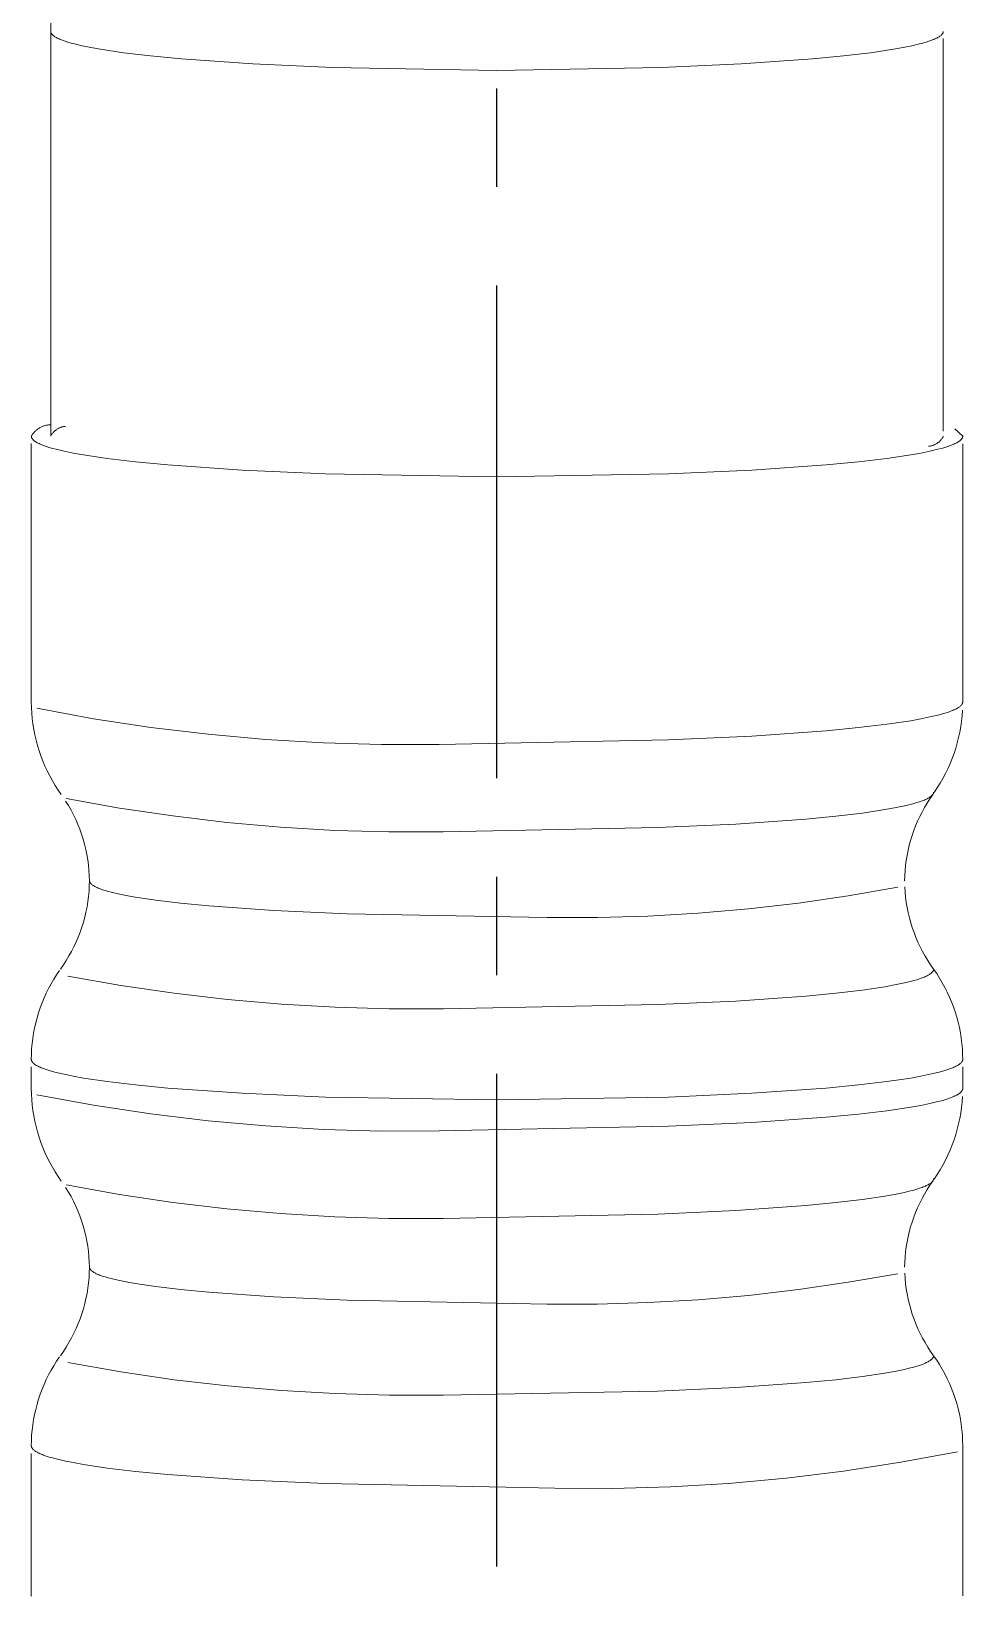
# Model space of a CAD drawing. Header units: millimetres. Extents: x 1261 to 1854, y -639 to -219.
# Drawn here: x 1632.07 to 1644.07, y -562.7 to -542.53 of the extents above; entities that cross this region are included whole.
import ezdxf

# ---------------------------------------------------------------- set-up
doc = ezdxf.new("R2010")
doc.units = ezdxf.units.MM
doc.header["$LTSCALE"] = 0.1
doc.linetypes.add('CENTERX2', pattern=[101.6, 63.5, -12.7, 12.7, -12.7])
doc.layers.get('0').update_dxf_attribs({"lineweight": 13})
doc.layers.add('CENTER', color=1, linetype='CENTERX2')

msp = doc.modelspace()

# ---------------------------------------------------------------- linework, layer by layer
for p, q in [((1632.343, -541.327), (1632.322, -542.535)), ((1632.322, -547.753), (1632.322, -542.535)), ((1632.323, -542.541), (1632.322, -542.535)), ((1632.324, -542.547), (1632.323, -542.541)), ((1632.326, -542.552), (1632.324, -542.547)), ((1632.328, -542.558), (1632.326, -542.552)), ((1632.331, -542.563), (1632.328, -542.558)), ((1632.335, -542.569), (1632.331, -542.563)), ((1632.34, -542.575), (1632.335, -542.569)), ((1643.809, -542.569), (1643.805, -542.575)), ((1643.813, -542.563), (1643.809, -542.569)), ((1643.817, -542.558), (1643.813, -542.563)), ((1643.819, -542.552), (1643.817, -542.558)), ((1643.821, -542.547), (1643.819, -542.552)), ((1643.822, -542.541), (1643.821, -542.547)), ((1643.822, -542.535), (1643.822, -542.541)), ((1632.346, -542.58), (1632.34, -542.575)), ((1632.352, -542.586), (1632.346, -542.58)), ((1632.359, -542.592), (1632.352, -542.586)), ((1632.367, -542.598), (1632.359, -542.592)), ((1632.376, -542.603), (1632.367, -542.598)), ((1632.385, -542.609), (1632.376, -542.603)), ((1632.395, -542.615), (1632.385, -542.609)), ((1632.406, -542.621), (1632.395, -542.615)), ((1632.418, -542.627), (1632.406, -542.621)), ((1632.431, -542.632), (1632.418, -542.627)), ((1632.445, -542.638), (1632.431, -542.632)), ((1632.459, -542.644), (1632.445, -542.638)), ((1632.474, -542.65), (1632.459, -542.644)), ((1632.508, -542.662), (1632.474, -542.65)), ((1632.544, -542.673), (1632.508, -542.662)), ((1632.584, -542.685), (1632.544, -542.673)), ((1632.628, -542.697), (1632.584, -542.685)), ((1632.726, -542.72), (1632.628, -542.697)), ((1632.838, -542.743), (1632.726, -542.72)), ((1632.965, -542.766), (1632.838, -542.743)), ((1633.26, -542.81), (1632.965, -542.766)), ((1643.18, -542.766), (1642.885, -542.81)), ((1643.306, -542.743), (1643.18, -542.766)), ((1643.419, -542.72), (1643.306, -542.743)), ((1643.517, -542.697), (1643.419, -542.72)), ((1643.56, -542.685), (1643.517, -542.697)), ((1643.6, -542.673), (1643.56, -542.685)), ((1643.637, -542.662), (1643.6, -542.673)), ((1643.67, -542.65), (1643.637, -542.662)), ((1643.685, -542.644), (1643.67, -542.65)), ((1643.7, -542.638), (1643.685, -542.644)), ((1643.714, -542.632), (1643.7, -542.638)), ((1643.726, -542.627), (1643.714, -542.632)), ((1643.738, -542.621), (1643.726, -542.627)), ((1643.749, -542.615), (1643.738, -542.621)), ((1643.76, -542.609), (1643.749, -542.615)), ((1643.769, -542.603), (1643.76, -542.609)), ((1643.778, -542.598), (1643.769, -542.603)), ((1643.786, -542.592), (1643.778, -542.598)), ((1643.793, -542.586), (1643.786, -542.592)), ((1643.799, -542.58), (1643.793, -542.586)), ((1643.805, -542.575), (1643.799, -542.58)), ((1643.822, -542.626), (1643.822, -547.689)), ((1633.608, -542.851), (1633.26, -542.81)), ((1634.006, -542.89), (1633.608, -542.851)), ((1634.926, -542.955), (1634.006, -542.89)), ((1635.956, -543.001), (1634.926, -542.955)), ((1641.219, -542.955), (1640.189, -543.001)), ((1642.138, -542.89), (1641.219, -542.955)), ((1642.536, -542.851), (1642.138, -542.89)), ((1642.885, -542.81), (1642.536, -542.851)), ((1638.072, -543.037), (1635.956, -543.001)), ((1640.189, -543.001), (1638.072, -543.037)), ((1632.243, -547.617), (1632.252, -547.614)), ((1632.252, -547.614), (1632.262, -547.612)), ((1632.262, -547.612), (1632.272, -547.61)), ((1632.272, -547.61), (1632.282, -547.608)), ((1632.282, -547.608), (1632.292, -547.606)), ((1632.292, -547.606), (1632.302, -547.605)), ((1632.302, -547.605), (1632.312, -547.604)), ((1632.312, -547.604), (1632.322, -547.604)), ((1632.072, -547.753), (1632.078, -547.744)), ((1632.073, -547.759), (1632.072, -547.753)), ((1632.074, -547.765), (1632.073, -547.759)), ((1632.076, -547.771), (1632.074, -547.765)), ((1632.078, -547.776), (1632.076, -547.771)), ((1632.078, -547.744), (1632.083, -547.736)), ((1632.082, -547.782), (1632.078, -547.776)), ((1632.086, -547.788), (1632.082, -547.782)), ((1632.083, -547.736), (1632.089, -547.728)), ((1632.091, -547.794), (1632.086, -547.788)), ((1632.089, -547.728), (1632.095, -547.719)), ((1632.097, -547.8), (1632.091, -547.794)), ((1632.095, -547.719), (1632.101, -547.712)), ((1632.103, -547.806), (1632.097, -547.8)), ((1632.101, -547.712), (1632.108, -547.704)), ((1632.111, -547.812), (1632.103, -547.806)), ((1632.108, -547.704), (1632.115, -547.696)), ((1632.119, -547.818), (1632.111, -547.812)), ((1632.115, -547.696), (1632.122, -547.689)), ((1632.122, -547.689), (1632.129, -547.682)), ((1632.129, -547.682), (1632.137, -547.675)), ((1632.137, -547.675), (1632.145, -547.669)), ((1632.145, -547.669), (1632.153, -547.663)), ((1632.153, -547.663), (1632.161, -547.657)), ((1632.161, -547.657), (1632.169, -547.651)), ((1632.169, -547.651), (1632.178, -547.646)), ((1632.178, -547.646), (1632.187, -547.641)), ((1632.187, -547.641), (1632.196, -547.636)), ((1632.196, -547.636), (1632.205, -547.632)), ((1632.205, -547.632), (1632.214, -547.628)), ((1632.214, -547.628), (1632.223, -547.624)), ((1632.223, -547.624), (1632.233, -547.62)), ((1632.233, -547.62), (1632.243, -547.617)), ((1632.326, -547.746), (1632.322, -547.753)), ((1632.33, -547.739), (1632.326, -547.746)), ((1632.334, -547.732), (1632.33, -547.739)), ((1632.339, -547.725), (1632.334, -547.732)), ((1632.343, -547.719), (1632.339, -547.725)), ((1632.348, -547.712), (1632.343, -547.719)), ((1632.353, -547.706), (1632.348, -547.712)), ((1632.359, -547.7), (1632.353, -547.706)), ((1632.364, -547.694), (1632.359, -547.7)), ((1632.37, -547.688), (1632.364, -547.694)), ((1632.376, -547.683), (1632.37, -547.688)), ((1632.382, -547.678), (1632.376, -547.683)), ((1632.388, -547.673), (1632.382, -547.678)), ((1632.395, -547.668), (1632.388, -547.673)), ((1632.401, -547.663), (1632.395, -547.668)), ((1632.408, -547.659), (1632.401, -547.663)), ((1632.415, -547.655), (1632.408, -547.659)), ((1632.422, -547.651), (1632.415, -547.655)), ((1632.429, -547.647), (1632.422, -547.651)), ((1632.437, -547.644), (1632.429, -547.647)), ((1632.444, -547.641), (1632.437, -547.644)), ((1632.452, -547.638), (1632.444, -547.641)), ((1632.459, -547.635), (1632.452, -547.638)), ((1632.467, -547.633), (1632.459, -547.635)), ((1632.475, -547.631), (1632.467, -547.633)), ((1632.483, -547.629), (1632.475, -547.631)), ((1632.491, -547.628), (1632.483, -547.629)), ((1632.499, -547.626), (1632.491, -547.628)), ((1632.507, -547.625), (1632.499, -547.626)), ((1632.515, -547.625), (1632.507, -547.625)), ((1643.775, -547.818), (1643.781, -547.812)), ((1643.781, -547.812), (1643.786, -547.806)), ((1643.786, -547.806), (1643.791, -547.8)), ((1643.791, -547.8), (1643.796, -547.794)), ((1643.796, -547.794), (1643.801, -547.788)), ((1643.801, -547.788), (1643.806, -547.781)), ((1643.806, -547.781), (1643.81, -547.774)), ((1643.81, -547.774), (1643.815, -547.767)), ((1643.815, -547.767), (1643.819, -547.76)), ((1643.819, -547.76), (1643.822, -547.753)), ((1643.972, -547.658), (1644.072, -547.753)), ((1644.034, -547.812), (1644.026, -547.818)), ((1644.041, -547.806), (1644.034, -547.812)), ((1644.048, -547.8), (1644.041, -547.806)), ((1644.054, -547.794), (1644.048, -547.8)), ((1644.059, -547.788), (1644.054, -547.794)), ((1644.063, -547.782), (1644.059, -547.788)), ((1644.066, -547.776), (1644.063, -547.782)), ((1644.069, -547.771), (1644.066, -547.776)), ((1644.071, -547.765), (1644.069, -547.771)), ((1644.072, -547.759), (1644.071, -547.765)), ((1644.072, -547.753), (1644.072, -547.759)), ((1632.072, -547.848), (1632.072, -551.179)), ((1632.128, -547.824), (1632.119, -547.818)), ((1632.138, -547.83), (1632.128, -547.824)), ((1632.148, -547.836), (1632.138, -547.83)), ((1632.16, -547.842), (1632.148, -547.836)), ((1632.172, -547.848), (1632.16, -547.842)), ((1632.186, -547.854), (1632.172, -547.848)), ((1632.2, -547.86), (1632.186, -547.854)), ((1632.215, -547.867), (1632.2, -547.86)), ((1632.231, -547.873), (1632.215, -547.867)), ((1632.266, -547.885), (1632.231, -547.873)), ((1632.304, -547.897), (1632.266, -547.885)), ((1632.346, -547.909), (1632.304, -547.897)), ((1632.391, -547.921), (1632.346, -547.909)), ((1632.494, -547.946), (1632.391, -547.921)), ((1632.611, -547.97), (1632.494, -547.946)), ((1632.743, -547.993), (1632.611, -547.97)), ((1633.05, -548.039), (1632.743, -547.993)), ((1643.402, -547.993), (1643.094, -548.039)), ((1643.534, -547.97), (1643.402, -547.993)), ((1643.651, -547.946), (1643.534, -547.97)), ((1643.63, -547.882), (1643.638, -547.881)), ((1643.638, -547.881), (1643.646, -547.88)), ((1643.646, -547.88), (1643.654, -547.879)), ((1643.753, -547.921), (1643.651, -547.946)), ((1643.654, -547.879), (1643.662, -547.877)), ((1643.662, -547.877), (1643.67, -547.875)), ((1643.67, -547.875), (1643.678, -547.873)), ((1643.678, -547.873), (1643.685, -547.871)), ((1643.685, -547.871), (1643.693, -547.868)), ((1643.693, -547.868), (1643.701, -547.866)), ((1643.701, -547.866), (1643.708, -547.862)), ((1643.708, -547.862), (1643.715, -547.859)), ((1643.715, -547.859), (1643.723, -547.855)), ((1643.723, -547.855), (1643.73, -547.852)), ((1643.73, -547.852), (1643.737, -547.847)), ((1643.737, -547.847), (1643.743, -547.843)), ((1643.743, -547.843), (1643.75, -547.838)), ((1643.75, -547.838), (1643.756, -547.834)), ((1643.799, -547.909), (1643.753, -547.921)), ((1643.756, -547.834), (1643.763, -547.829)), ((1643.763, -547.829), (1643.769, -547.823)), ((1643.769, -547.823), (1643.775, -547.818)), ((1643.841, -547.897), (1643.799, -547.909)), ((1643.879, -547.885), (1643.841, -547.897)), ((1643.914, -547.873), (1643.879, -547.885)), ((1643.93, -547.867), (1643.914, -547.873)), ((1643.945, -547.86), (1643.93, -547.867)), ((1643.959, -547.854), (1643.945, -547.86)), ((1643.972, -547.848), (1643.959, -547.854)), ((1643.985, -547.842), (1643.972, -547.848)), ((1643.996, -547.836), (1643.985, -547.842)), ((1644.007, -547.83), (1643.996, -547.836)), ((1644.017, -547.824), (1644.007, -547.83)), ((1644.026, -547.818), (1644.017, -547.824)), ((1644.072, -551.179), (1644.072, -547.85)), ((1633.414, -548.083), (1633.05, -548.039)), ((1633.83, -548.123), (1633.414, -548.083)), ((1634.789, -548.191), (1633.83, -548.123)), ((1635.864, -548.239), (1634.789, -548.191)), ((1641.356, -548.191), (1640.281, -548.239)), ((1642.315, -548.123), (1641.356, -548.191)), ((1642.73, -548.083), (1642.315, -548.123)), ((1643.094, -548.039), (1642.73, -548.083)), ((1638.072, -548.276), (1635.864, -548.239)), ((1640.281, -548.239), (1638.072, -548.276)), ((1632.074, -551.25), (1632.072, -551.179)), ((1644.026, -551.244), (1644.017, -551.25)), ((1644.034, -551.238), (1644.026, -551.244)), ((1644.041, -551.232), (1644.034, -551.238)), ((1644.048, -551.226), (1644.041, -551.232)), ((1644.054, -551.22), (1644.048, -551.226)), ((1644.059, -551.214), (1644.054, -551.22)), ((1644.063, -551.208), (1644.059, -551.214)), ((1644.066, -551.202), (1644.063, -551.208)), ((1644.069, -551.196), (1644.066, -551.202)), ((1644.071, -551.19), (1644.069, -551.196)), ((1644.072, -551.185), (1644.071, -551.19)), ((1644.072, -551.179), (1644.072, -551.185)), ((1632.078, -551.32), (1632.074, -551.25)), ((1632.084, -551.391), (1632.078, -551.32)), ((1632.093, -551.461), (1632.084, -551.391)), ((1632.875, -551.393), (1632.143, -551.259)), ((1633.611, -551.505), (1632.875, -551.393)), ((1643.402, -551.419), (1643.094, -551.465)), ((1643.534, -551.395), (1643.402, -551.419)), ((1643.651, -551.371), (1643.534, -551.395)), ((1643.753, -551.347), (1643.651, -551.371)), ((1643.799, -551.335), (1643.753, -551.347)), ((1643.841, -551.323), (1643.799, -551.335)), ((1643.879, -551.311), (1643.841, -551.323)), ((1643.914, -551.298), (1643.879, -551.311)), ((1643.93, -551.292), (1643.914, -551.298)), ((1643.945, -551.286), (1643.93, -551.292)), ((1643.959, -551.28), (1643.945, -551.286)), ((1643.972, -551.274), (1643.959, -551.28)), ((1643.985, -551.268), (1643.972, -551.274)), ((1643.996, -551.262), (1643.985, -551.268)), ((1644.007, -551.256), (1643.996, -551.262)), ((1644.017, -551.25), (1644.007, -551.256)), ((1644.057, -551.425), (1644.047, -551.495)), ((1644.064, -551.354), (1644.057, -551.425)), ((1644.07, -551.283), (1644.064, -551.354)), ((1632.104, -551.531), (1632.093, -551.461)), ((1632.118, -551.6), (1632.104, -551.531)), ((1632.133, -551.669), (1632.118, -551.6)), ((1634.351, -551.594), (1633.611, -551.505)), ((1635.094, -551.661), (1634.351, -551.594)), ((1641.356, -551.617), (1640.281, -551.665)), ((1642.315, -551.549), (1641.356, -551.617)), ((1642.73, -551.508), (1642.315, -551.549)), ((1643.094, -551.465), (1642.73, -551.508)), ((1644.019, -551.635), (1644.002, -551.704)), ((1644.034, -551.565), (1644.019, -551.635)), ((1644.047, -551.495), (1644.034, -551.565)), ((1632.152, -551.737), (1632.133, -551.669)), ((1632.172, -551.805), (1632.152, -551.737)), ((1632.195, -551.872), (1632.172, -551.805)), ((1635.839, -551.705), (1635.094, -551.661)), ((1636.584, -551.727), (1635.839, -551.705)), ((1637.329, -551.726), (1636.584, -551.727)), ((1640.281, -551.665), (1637.329, -551.726)), ((1643.961, -551.84), (1643.936, -551.907)), ((1643.983, -551.772), (1643.961, -551.84)), ((1644.002, -551.704), (1643.983, -551.772)), ((1632.221, -551.938), (1632.195, -551.872)), ((1632.248, -552.003), (1632.221, -551.938)), ((1632.278, -552.067), (1632.248, -552.003)), ((1643.881, -552.037), (1643.85, -552.101)), ((1643.91, -551.972), (1643.881, -552.037)), ((1643.936, -551.907), (1643.91, -551.972)), ((1632.31, -552.131), (1632.278, -552.067)), ((1632.344, -552.193), (1632.31, -552.131)), ((1632.38, -552.253), (1632.344, -552.193)), ((1643.781, -552.226), (1643.744, -552.286)), ((1643.817, -552.164), (1643.781, -552.226)), ((1643.85, -552.101), (1643.817, -552.164)), ((1632.418, -552.313), (1632.38, -552.253)), ((1632.458, -552.371), (1632.418, -552.313)), ((1632.523, -552.42), (1633.208, -552.544)), ((1643.516, -552.464), (1643.548, -552.452)), ((1643.548, -552.452), (1643.563, -552.447)), ((1643.563, -552.447), (1643.578, -552.441)), ((1643.578, -552.441), (1643.591, -552.435)), ((1643.591, -552.435), (1643.603, -552.43)), ((1643.603, -552.43), (1643.615, -552.424)), ((1643.649, -552.425), (1643.614, -552.481)), ((1643.615, -552.424), (1643.626, -552.418)), ((1643.626, -552.418), (1643.636, -552.412)), ((1643.636, -552.412), (1643.645, -552.407)), ((1643.645, -552.407), (1643.654, -552.401)), ((1643.686, -552.371), (1643.649, -552.425)), ((1643.654, -552.401), (1643.661, -552.396)), ((1643.661, -552.396), (1643.668, -552.39)), ((1643.668, -552.39), (1643.675, -552.384)), ((1643.675, -552.384), (1643.68, -552.379)), ((1643.68, -552.379), (1643.685, -552.373)), ((1643.685, -552.373), (1643.689, -552.368)), ((1643.689, -552.368), (1643.692, -552.362)), ((1643.692, -552.362), (1643.694, -552.357)), ((1643.694, -552.357), (1643.696, -552.351)), ((1643.696, -552.351), (1643.697, -552.346)), ((1643.697, -552.346), (1643.697, -552.34)), ((1643.744, -552.286), (1643.705, -552.345)), ((1632.55, -552.512), (1632.515, -552.455)), ((1632.584, -552.572), (1632.55, -552.512)), ((1632.615, -552.632), (1632.584, -552.572)), ((1632.644, -552.693), (1632.615, -552.632)), ((1633.208, -552.544), (1633.897, -552.647)), ((1633.897, -552.647), (1634.59, -552.729)), ((1642.05, -552.687), (1642.439, -552.649)), ((1642.439, -552.649), (1642.78, -552.609)), ((1642.78, -552.609), (1643.069, -552.565)), ((1643.069, -552.565), (1643.193, -552.543)), ((1643.193, -552.543), (1643.302, -552.521)), ((1643.302, -552.521), (1643.398, -552.498)), ((1643.398, -552.498), (1643.441, -552.487)), ((1643.441, -552.487), (1643.48, -552.475)), ((1643.48, -552.475), (1643.516, -552.464)), ((1643.519, -552.654), (1643.491, -552.714)), ((1643.548, -552.596), (1643.519, -552.654)), ((1643.58, -552.538), (1643.548, -552.596)), ((1643.614, -552.481), (1643.58, -552.538)), ((1632.671, -552.755), (1632.644, -552.693)), ((1632.696, -552.818), (1632.671, -552.755)), ((1632.719, -552.882), (1632.696, -552.818)), ((1634.59, -552.729), (1635.285, -552.791)), ((1635.285, -552.791), (1635.982, -552.832)), ((1635.982, -552.832), (1636.679, -552.852)), ((1636.679, -552.852), (1637.377, -552.852)), ((1637.377, -552.852), (1640.143, -552.796)), ((1640.143, -552.796), (1641.15, -552.751)), ((1641.15, -552.751), (1642.05, -552.687)), ((1643.442, -552.836), (1643.42, -552.899)), ((1643.465, -552.775), (1643.442, -552.836)), ((1643.491, -552.714), (1643.465, -552.775)), ((1632.739, -552.947), (1632.719, -552.882)), ((1632.758, -553.012), (1632.739, -552.947)), ((1632.774, -553.078), (1632.758, -553.012)), ((1643.383, -553.025), (1643.368, -553.089)), ((1643.401, -552.962), (1643.383, -553.025)), ((1643.42, -552.899), (1643.401, -552.962)), ((1632.788, -553.144), (1632.774, -553.078)), ((1632.799, -553.211), (1632.788, -553.144)), ((1632.808, -553.278), (1632.799, -553.211)), ((1643.344, -553.219), (1643.335, -553.284)), ((1643.355, -553.154), (1643.344, -553.219)), ((1643.368, -553.089), (1643.355, -553.154)), ((1632.815, -553.346), (1632.808, -553.278)), ((1632.82, -553.413), (1632.815, -553.346)), ((1632.822, -553.481), (1632.82, -553.413)), ((1643.325, -553.416), (1643.322, -553.482)), ((1643.329, -553.35), (1643.325, -553.416)), ((1643.335, -553.284), (1643.329, -553.35)), ((1632.81, -553.684), (1632.816, -553.617)), ((1632.816, -553.617), (1632.82, -553.549)), ((1632.82, -553.549), (1632.822, -553.481)), ((1632.822, -553.481), (1632.823, -553.486)), ((1632.823, -553.486), (1632.824, -553.491)), ((1632.824, -553.491), (1632.825, -553.497)), ((1632.825, -553.497), (1632.827, -553.502)), ((1632.827, -553.502), (1632.83, -553.507)), ((1632.83, -553.507), (1632.834, -553.512)), ((1632.834, -553.512), (1632.838, -553.517)), ((1632.838, -553.517), (1632.843, -553.522)), ((1632.843, -553.522), (1632.849, -553.528)), ((1632.849, -553.528), (1632.856, -553.533)), ((1632.856, -553.533), (1632.863, -553.538)), ((1632.863, -553.538), (1632.871, -553.543)), ((1632.871, -553.543), (1632.879, -553.549)), ((1632.879, -553.549), (1632.889, -553.554)), ((1632.889, -553.554), (1632.899, -553.559)), ((1632.899, -553.559), (1632.91, -553.565)), ((1632.91, -553.565), (1632.922, -553.57)), ((1632.922, -553.57), (1632.934, -553.575)), ((1632.934, -553.575), (1632.947, -553.581)), ((1632.947, -553.581), (1632.961, -553.586)), ((1632.961, -553.586), (1632.991, -553.597)), ((1632.991, -553.597), (1633.025, -553.607)), ((1633.025, -553.607), (1633.062, -553.618)), ((1633.062, -553.618), (1633.101, -553.628)), ((1633.101, -553.628), (1633.191, -553.65)), ((1633.191, -553.65), (1633.293, -553.671)), ((1642.597, -553.676), (1643.235, -553.565)), ((1643.325, -553.56), (1643.329, -553.627)), ((1643.329, -553.627), (1643.336, -553.694)), ((1632.777, -553.885), (1632.79, -553.818)), ((1632.79, -553.818), (1632.801, -553.751)), ((1632.801, -553.751), (1632.81, -553.684)), ((1633.293, -553.671), (1633.409, -553.691)), ((1633.409, -553.691), (1633.678, -553.732)), ((1633.678, -553.732), (1633.996, -553.77)), ((1633.996, -553.77), (1634.36, -553.805)), ((1634.36, -553.805), (1635.199, -553.864)), ((1635.199, -553.864), (1636.14, -553.907)), ((1640.664, -553.9), (1641.311, -553.844)), ((1641.311, -553.844), (1641.955, -553.769)), ((1641.955, -553.769), (1642.597, -553.676)), ((1643.336, -553.694), (1643.345, -553.76)), ((1643.345, -553.76), (1643.356, -553.826)), ((1643.356, -553.826), (1643.37, -553.892)), ((1632.723, -554.081), (1632.743, -554.016)), ((1632.743, -554.016), (1632.761, -553.951)), ((1632.761, -553.951), (1632.777, -553.885)), ((1636.14, -553.907), (1638.72, -553.957)), ((1638.72, -553.957), (1639.368, -553.957)), ((1639.368, -553.957), (1640.016, -553.938)), ((1640.016, -553.938), (1640.664, -553.9)), ((1643.37, -553.892), (1643.385, -553.958)), ((1643.385, -553.958), (1643.403, -554.022)), ((1643.403, -554.022), (1643.423, -554.086)), ((1632.65, -554.27), (1632.676, -554.208)), ((1632.676, -554.208), (1632.701, -554.145)), ((1632.701, -554.145), (1632.723, -554.081)), ((1643.423, -554.086), (1643.446, -554.15)), ((1643.446, -554.15), (1643.47, -554.212)), ((1643.47, -554.212), (1643.496, -554.274)), ((1632.523, -554.51), (1632.558, -554.451)), ((1632.558, -554.451), (1632.59, -554.392)), ((1632.59, -554.392), (1632.621, -554.332)), ((1632.621, -554.332), (1632.65, -554.27)), ((1643.496, -554.274), (1643.525, -554.335)), ((1643.525, -554.335), (1643.556, -554.394)), ((1643.556, -554.394), (1643.588, -554.453)), ((1643.588, -554.453), (1643.623, -554.511)), ((1632.436, -554.637), (1632.398, -554.694)), ((1632.447, -554.622), (1632.486, -554.567)), ((1632.486, -554.567), (1632.523, -554.51)), ((1643.623, -554.511), (1643.659, -554.567)), ((1643.659, -554.567), (1643.697, -554.622)), ((1643.675, -554.666), (1643.668, -554.672)), ((1643.68, -554.661), (1643.675, -554.666)), ((1643.685, -554.655), (1643.68, -554.661)), ((1643.689, -554.65), (1643.685, -554.655)), ((1643.692, -554.644), (1643.689, -554.65)), ((1643.694, -554.639), (1643.692, -554.644)), ((1643.696, -554.633), (1643.694, -554.639)), ((1643.697, -554.628), (1643.696, -554.633)), ((1643.697, -554.622), (1643.697, -554.628)), ((1643.737, -554.679), (1643.697, -554.622)), ((1632.295, -554.869), (1632.265, -554.93)), ((1632.328, -554.81), (1632.295, -554.869)), ((1632.362, -554.751), (1632.328, -554.81)), ((1632.398, -554.694), (1632.362, -554.751)), ((1633.225, -554.831), (1632.541, -554.711)), ((1633.912, -554.931), (1633.225, -554.831)), ((1643.069, -554.847), (1642.78, -554.891)), ((1643.193, -554.825), (1643.069, -554.847)), ((1643.302, -554.803), (1643.193, -554.825)), ((1643.398, -554.78), (1643.302, -554.803)), ((1643.441, -554.769), (1643.398, -554.78)), ((1643.48, -554.757), (1643.441, -554.769)), ((1643.516, -554.746), (1643.48, -554.757)), ((1643.548, -554.734), (1643.516, -554.746)), ((1643.563, -554.729), (1643.548, -554.734)), ((1643.578, -554.723), (1643.563, -554.729)), ((1643.591, -554.717), (1643.578, -554.723)), ((1643.603, -554.711), (1643.591, -554.717)), ((1643.615, -554.706), (1643.603, -554.711)), ((1643.626, -554.7), (1643.615, -554.706)), ((1643.636, -554.694), (1643.626, -554.7)), ((1643.645, -554.689), (1643.636, -554.694)), ((1643.654, -554.683), (1643.645, -554.689)), ((1643.661, -554.677), (1643.654, -554.683)), ((1643.668, -554.672), (1643.661, -554.677)), ((1643.774, -554.737), (1643.737, -554.679)), ((1643.809, -554.796), (1643.774, -554.737)), ((1643.842, -554.856), (1643.809, -554.796)), ((1643.874, -554.918), (1643.842, -554.856)), ((1632.211, -555.055), (1632.187, -555.118)), ((1632.237, -554.992), (1632.211, -555.055)), ((1632.265, -554.93), (1632.237, -554.992)), ((1634.602, -555.011), (1633.912, -554.931)), ((1635.295, -555.071), (1634.602, -555.011)), ((1635.989, -555.111), (1635.295, -555.071)), ((1641.15, -555.033), (1640.143, -555.078)), ((1642.05, -554.969), (1641.15, -555.033)), ((1642.439, -554.931), (1642.05, -554.969)), ((1642.78, -554.891), (1642.439, -554.931)), ((1643.903, -554.98), (1643.874, -554.918)), ((1643.929, -555.044), (1643.903, -554.98)), ((1643.954, -555.108), (1643.929, -555.044)), ((1632.146, -555.247), (1632.129, -555.313)), ((1632.166, -555.182), (1632.146, -555.247)), ((1632.187, -555.118), (1632.166, -555.182)), ((1636.684, -555.132), (1635.989, -555.111)), ((1637.379, -555.132), (1636.684, -555.132)), ((1640.143, -555.078), (1637.379, -555.132)), ((1643.976, -555.173), (1643.954, -555.108)), ((1643.996, -555.239), (1643.976, -555.173)), ((1644.014, -555.306), (1643.996, -555.239)), ((1632.101, -555.446), (1632.091, -555.513)), ((1632.114, -555.379), (1632.101, -555.446)), ((1632.129, -555.313), (1632.114, -555.379)), ((1644.029, -555.373), (1644.014, -555.306)), ((1644.042, -555.441), (1644.029, -555.373)), ((1644.053, -555.509), (1644.042, -555.441)), ((1632.077, -555.648), (1632.073, -555.716)), ((1632.083, -555.58), (1632.077, -555.648)), ((1632.091, -555.513), (1632.083, -555.58)), ((1644.062, -555.577), (1644.053, -555.509)), ((1644.068, -555.646), (1644.062, -555.577)), ((1644.071, -555.715), (1644.068, -555.646)), ((1632.073, -555.716), (1632.072, -555.784)), ((1632.073, -555.79), (1632.072, -555.784)), ((1632.072, -555.879), (1632.072, -556.16)), ((1632.074, -555.795), (1632.073, -555.79)), ((1632.076, -555.801), (1632.074, -555.795)), ((1632.078, -555.807), (1632.076, -555.801)), ((1632.082, -555.813), (1632.078, -555.807)), ((1632.086, -555.819), (1632.082, -555.813)), ((1632.091, -555.825), (1632.086, -555.819)), ((1632.097, -555.831), (1632.091, -555.825)), ((1632.103, -555.837), (1632.097, -555.831)), ((1632.111, -555.843), (1632.103, -555.837)), ((1632.119, -555.849), (1632.111, -555.843)), ((1632.128, -555.855), (1632.119, -555.849)), ((1632.138, -555.861), (1632.128, -555.855)), ((1632.148, -555.867), (1632.138, -555.861)), ((1632.16, -555.873), (1632.148, -555.867)), ((1632.172, -555.879), (1632.16, -555.873)), ((1632.186, -555.885), (1632.172, -555.879)), ((1643.972, -555.879), (1643.959, -555.885)), ((1643.985, -555.873), (1643.972, -555.879)), ((1643.996, -555.867), (1643.985, -555.873)), ((1644.007, -555.861), (1643.996, -555.867)), ((1644.017, -555.855), (1644.007, -555.861)), ((1644.026, -555.849), (1644.017, -555.855)), ((1644.034, -555.843), (1644.026, -555.849)), ((1644.041, -555.837), (1644.034, -555.843)), ((1644.048, -555.831), (1644.041, -555.837)), ((1644.054, -555.825), (1644.048, -555.831)), ((1644.059, -555.819), (1644.054, -555.825)), ((1644.063, -555.813), (1644.059, -555.819)), ((1644.066, -555.807), (1644.063, -555.813)), ((1644.069, -555.801), (1644.066, -555.807)), ((1644.071, -555.795), (1644.069, -555.801)), ((1644.072, -555.784), (1644.071, -555.715)), ((1644.072, -555.79), (1644.071, -555.795)), ((1644.072, -555.784), (1644.072, -555.79)), ((1644.072, -556.16), (1644.072, -555.879)), ((1632.2, -555.891), (1632.186, -555.885)), ((1632.215, -555.897), (1632.2, -555.891)), ((1632.231, -555.903), (1632.215, -555.897)), ((1632.266, -555.915), (1632.231, -555.903)), ((1632.304, -555.928), (1632.266, -555.915)), ((1632.346, -555.94), (1632.304, -555.928)), ((1632.391, -555.952), (1632.346, -555.94)), ((1632.494, -555.976), (1632.391, -555.952)), ((1632.611, -556), (1632.494, -555.976)), ((1632.743, -556.024), (1632.611, -556)), ((1633.05, -556.07), (1632.743, -556.024)), ((1633.414, -556.113), (1633.05, -556.07)), ((1643.094, -556.07), (1642.73, -556.113)), ((1643.402, -556.024), (1643.094, -556.07)), ((1643.534, -556), (1643.402, -556.024)), ((1643.651, -555.976), (1643.534, -556)), ((1643.753, -555.952), (1643.651, -555.976)), ((1643.799, -555.94), (1643.753, -555.952)), ((1643.841, -555.928), (1643.799, -555.94)), ((1643.879, -555.915), (1643.841, -555.928)), ((1643.914, -555.903), (1643.879, -555.915)), ((1643.93, -555.897), (1643.914, -555.903)), ((1643.945, -555.891), (1643.93, -555.897)), ((1643.959, -555.885), (1643.945, -555.891)), ((1632.074, -556.231), (1632.072, -556.16)), ((1632.078, -556.301), (1632.074, -556.231)), ((1632.875, -556.374), (1632.143, -556.24)), ((1633.83, -556.153), (1633.414, -556.113)), ((1634.789, -556.221), (1633.83, -556.153)), ((1635.864, -556.27), (1634.789, -556.221)), ((1638.072, -556.307), (1635.864, -556.27)), ((1640.281, -556.27), (1638.072, -556.307)), ((1641.356, -556.221), (1640.281, -556.27)), ((1642.315, -556.153), (1641.356, -556.221)), ((1642.73, -556.113), (1642.315, -556.153)), ((1643.914, -556.279), (1643.879, -556.291)), ((1643.93, -556.273), (1643.914, -556.279)), ((1643.945, -556.267), (1643.93, -556.273)), ((1643.959, -556.261), (1643.945, -556.267)), ((1643.972, -556.255), (1643.959, -556.261)), ((1643.985, -556.249), (1643.972, -556.255)), ((1643.996, -556.243), (1643.985, -556.249)), ((1644.007, -556.237), (1643.996, -556.243)), ((1644.017, -556.231), (1644.007, -556.237)), ((1644.026, -556.225), (1644.017, -556.231)), ((1644.034, -556.219), (1644.026, -556.225)), ((1644.041, -556.213), (1644.034, -556.219)), ((1644.048, -556.207), (1644.041, -556.213)), ((1644.054, -556.201), (1644.048, -556.207)), ((1644.059, -556.195), (1644.054, -556.201)), ((1644.063, -556.189), (1644.059, -556.195)), ((1644.066, -556.183), (1644.063, -556.189)), ((1644.07, -556.264), (1644.064, -556.335)), ((1644.069, -556.177), (1644.066, -556.183)), ((1644.071, -556.171), (1644.069, -556.177)), ((1644.072, -556.166), (1644.071, -556.171)), ((1644.072, -556.16), (1644.072, -556.166)), ((1632.084, -556.372), (1632.078, -556.301)), ((1632.093, -556.442), (1632.084, -556.372)), ((1632.104, -556.512), (1632.093, -556.442)), ((1633.611, -556.486), (1632.875, -556.374)), ((1634.351, -556.575), (1633.611, -556.486)), ((1643.094, -556.446), (1642.73, -556.489)), ((1643.402, -556.4), (1643.094, -556.446)), ((1643.534, -556.376), (1643.402, -556.4)), ((1643.651, -556.352), (1643.534, -556.376)), ((1643.753, -556.328), (1643.651, -556.352)), ((1643.799, -556.316), (1643.753, -556.328)), ((1643.841, -556.304), (1643.799, -556.316)), ((1643.879, -556.291), (1643.841, -556.304)), ((1644.047, -556.476), (1644.034, -556.546)), ((1644.057, -556.406), (1644.047, -556.476)), ((1644.064, -556.335), (1644.057, -556.406)), ((1632.118, -556.581), (1632.104, -556.512)), ((1632.133, -556.65), (1632.118, -556.581)), ((1632.152, -556.718), (1632.133, -556.65)), ((1635.094, -556.642), (1634.351, -556.575)), ((1635.839, -556.686), (1635.094, -556.642)), ((1636.584, -556.708), (1635.839, -556.686)), ((1640.281, -556.646), (1637.329, -556.706)), ((1641.356, -556.597), (1640.281, -556.646)), ((1642.315, -556.53), (1641.356, -556.597)), ((1642.73, -556.489), (1642.315, -556.53)), ((1644.002, -556.685), (1643.983, -556.753)), ((1644.019, -556.616), (1644.002, -556.685)), ((1644.034, -556.546), (1644.019, -556.616)), ((1632.172, -556.786), (1632.152, -556.718)), ((1632.195, -556.853), (1632.172, -556.786)), ((1632.221, -556.919), (1632.195, -556.853)), ((1637.329, -556.706), (1636.584, -556.708)), ((1643.936, -556.887), (1643.91, -556.953)), ((1643.961, -556.821), (1643.936, -556.887)), ((1643.983, -556.753), (1643.961, -556.821)), ((1632.248, -556.984), (1632.221, -556.919)), ((1632.278, -557.048), (1632.248, -556.984)), ((1632.31, -557.112), (1632.278, -557.048)), ((1643.85, -557.082), (1643.817, -557.145)), ((1643.881, -557.018), (1643.85, -557.082)), ((1643.91, -556.953), (1643.881, -557.018)), ((1632.344, -557.174), (1632.31, -557.112)), ((1632.38, -557.234), (1632.344, -557.174)), ((1632.418, -557.294), (1632.38, -557.234)), ((1643.744, -557.267), (1643.705, -557.326)), ((1643.781, -557.207), (1643.744, -557.267)), ((1643.817, -557.145), (1643.781, -557.207)), ((1632.458, -557.352), (1632.418, -557.294)), ((1632.55, -557.493), (1632.515, -557.436)), ((1632.523, -557.401), (1633.208, -557.525)), ((1632.584, -557.552), (1632.55, -557.493)), ((1643.302, -557.502), (1643.398, -557.479)), ((1643.398, -557.479), (1643.441, -557.468)), ((1643.441, -557.468), (1643.48, -557.456)), ((1643.48, -557.456), (1643.516, -557.445)), ((1643.516, -557.445), (1643.548, -557.433)), ((1643.548, -557.433), (1643.563, -557.428)), ((1643.563, -557.428), (1643.578, -557.422)), ((1643.578, -557.422), (1643.591, -557.416)), ((1643.614, -557.462), (1643.58, -557.519)), ((1643.591, -557.416), (1643.603, -557.41)), ((1643.603, -557.41), (1643.615, -557.405)), ((1643.649, -557.406), (1643.614, -557.462)), ((1643.615, -557.405), (1643.626, -557.399)), ((1643.626, -557.399), (1643.636, -557.393)), ((1643.636, -557.393), (1643.645, -557.388)), ((1643.645, -557.388), (1643.654, -557.382)), ((1643.686, -557.352), (1643.649, -557.406)), ((1643.654, -557.382), (1643.661, -557.377)), ((1643.661, -557.377), (1643.668, -557.371)), ((1643.668, -557.371), (1643.675, -557.365)), ((1643.675, -557.365), (1643.68, -557.36)), ((1643.68, -557.36), (1643.685, -557.354)), ((1643.685, -557.354), (1643.689, -557.349)), ((1643.689, -557.349), (1643.692, -557.343)), ((1643.692, -557.343), (1643.694, -557.338)), ((1643.694, -557.338), (1643.696, -557.332)), ((1643.696, -557.332), (1643.697, -557.327)), ((1643.697, -557.327), (1643.697, -557.321)), ((1632.615, -557.613), (1632.584, -557.552)), ((1632.644, -557.674), (1632.615, -557.613)), ((1632.671, -557.736), (1632.644, -557.674)), ((1633.208, -557.525), (1633.897, -557.628)), ((1633.897, -557.628), (1634.59, -557.71)), ((1641.15, -557.732), (1642.05, -557.668)), ((1642.05, -557.668), (1642.439, -557.63)), ((1642.439, -557.63), (1642.78, -557.59)), ((1642.78, -557.59), (1643.069, -557.546)), ((1643.069, -557.546), (1643.193, -557.524)), ((1643.193, -557.524), (1643.302, -557.502)), ((1643.491, -557.695), (1643.465, -557.756)), ((1643.519, -557.635), (1643.491, -557.695)), ((1643.548, -557.577), (1643.519, -557.635)), ((1643.58, -557.519), (1643.548, -557.577)), ((1632.696, -557.799), (1632.671, -557.736)), ((1632.719, -557.863), (1632.696, -557.799)), ((1632.739, -557.928), (1632.719, -557.863)), ((1634.59, -557.71), (1635.285, -557.772)), ((1635.285, -557.772), (1635.982, -557.813)), ((1635.982, -557.813), (1636.679, -557.833)), ((1636.679, -557.833), (1637.377, -557.833)), ((1637.377, -557.833), (1640.143, -557.777)), ((1640.143, -557.777), (1641.15, -557.732)), ((1643.42, -557.88), (1643.401, -557.943)), ((1643.442, -557.817), (1643.42, -557.88)), ((1643.465, -557.756), (1643.442, -557.817)), ((1632.758, -557.993), (1632.739, -557.928)), ((1632.774, -558.059), (1632.758, -557.993)), ((1632.788, -558.125), (1632.774, -558.059)), ((1643.368, -558.07), (1643.355, -558.135)), ((1643.383, -558.006), (1643.368, -558.07)), ((1643.401, -557.943), (1643.383, -558.006)), ((1632.799, -558.192), (1632.788, -558.125)), ((1632.808, -558.259), (1632.799, -558.192)), ((1632.815, -558.327), (1632.808, -558.259)), ((1643.335, -558.265), (1643.329, -558.331)), ((1643.344, -558.2), (1643.335, -558.265)), ((1643.355, -558.135), (1643.344, -558.2)), ((1632.82, -558.394), (1632.815, -558.327)), ((1632.822, -558.462), (1632.82, -558.394)), ((1632.82, -558.53), (1632.822, -558.462)), ((1632.822, -558.462), (1632.823, -558.467)), ((1632.823, -558.467), (1632.824, -558.472)), ((1632.824, -558.472), (1632.825, -558.478)), ((1632.825, -558.478), (1632.827, -558.483)), ((1632.827, -558.483), (1632.83, -558.488)), ((1632.83, -558.488), (1632.834, -558.493)), ((1632.834, -558.493), (1632.838, -558.498)), ((1632.838, -558.498), (1632.843, -558.503)), ((1643.325, -558.397), (1643.322, -558.463)), ((1643.329, -558.331), (1643.325, -558.397)), ((1632.801, -558.732), (1632.81, -558.665)), ((1632.81, -558.665), (1632.816, -558.598)), ((1632.816, -558.598), (1632.82, -558.53)), ((1632.843, -558.503), (1632.849, -558.509)), ((1632.849, -558.509), (1632.856, -558.514)), ((1632.856, -558.514), (1632.863, -558.519)), ((1632.863, -558.519), (1632.871, -558.524)), ((1632.871, -558.524), (1632.879, -558.53)), ((1632.879, -558.53), (1632.889, -558.535)), ((1632.889, -558.535), (1632.899, -558.54)), ((1632.899, -558.54), (1632.91, -558.546)), ((1632.91, -558.546), (1632.922, -558.551)), ((1632.922, -558.551), (1632.934, -558.556)), ((1632.934, -558.556), (1632.947, -558.561)), ((1632.947, -558.561), (1632.961, -558.567)), ((1632.961, -558.567), (1632.991, -558.577)), ((1632.991, -558.577), (1633.025, -558.588)), ((1633.025, -558.588), (1633.062, -558.599)), ((1633.062, -558.599), (1633.101, -558.609)), ((1633.101, -558.609), (1633.191, -558.631)), ((1633.191, -558.631), (1633.293, -558.652)), ((1633.293, -558.652), (1633.409, -558.672)), ((1633.409, -558.672), (1633.678, -558.713)), ((1641.955, -558.75), (1642.597, -558.657)), ((1642.597, -558.657), (1643.235, -558.546)), ((1643.325, -558.541), (1643.329, -558.608)), ((1643.329, -558.608), (1643.336, -558.675)), ((1643.336, -558.675), (1643.345, -558.741)), ((1632.761, -558.932), (1632.777, -558.866)), ((1632.777, -558.866), (1632.79, -558.799)), ((1632.79, -558.799), (1632.801, -558.732)), ((1633.678, -558.713), (1633.996, -558.751)), ((1633.996, -558.751), (1634.36, -558.786)), ((1634.36, -558.786), (1635.199, -558.845)), ((1635.199, -558.845), (1636.14, -558.888)), ((1636.14, -558.888), (1638.72, -558.938)), ((1640.016, -558.919), (1640.664, -558.881)), ((1640.664, -558.881), (1641.311, -558.825)), ((1641.311, -558.825), (1641.955, -558.75)), ((1643.345, -558.741), (1643.356, -558.807)), ((1643.356, -558.807), (1643.37, -558.873)), ((1643.37, -558.873), (1643.385, -558.939)), ((1632.701, -559.126), (1632.723, -559.062)), ((1632.723, -559.062), (1632.743, -558.997)), ((1632.743, -558.997), (1632.761, -558.932)), ((1638.72, -558.938), (1639.368, -558.938)), ((1639.368, -558.938), (1640.016, -558.919)), ((1643.385, -558.939), (1643.403, -559.003)), ((1643.403, -559.003), (1643.423, -559.067)), ((1643.423, -559.067), (1643.446, -559.131)), ((1632.621, -559.313), (1632.65, -559.251)), ((1632.65, -559.251), (1632.676, -559.189)), ((1632.676, -559.189), (1632.701, -559.126)), ((1643.446, -559.131), (1643.47, -559.193)), ((1643.47, -559.193), (1643.496, -559.255)), ((1643.496, -559.255), (1643.525, -559.316)), ((1632.486, -559.548), (1632.523, -559.491)), ((1632.523, -559.491), (1632.558, -559.432)), ((1632.558, -559.432), (1632.59, -559.373)), ((1632.59, -559.373), (1632.621, -559.313)), ((1643.525, -559.316), (1643.556, -559.375)), ((1643.556, -559.375), (1643.588, -559.434)), ((1643.588, -559.434), (1643.623, -559.492)), ((1643.623, -559.492), (1643.659, -559.548)), ((1632.398, -559.675), (1632.362, -559.732)), ((1632.436, -559.618), (1632.398, -559.675)), ((1632.447, -559.603), (1632.486, -559.548)), ((1633.225, -559.812), (1632.541, -559.692)), ((1643.563, -559.71), (1643.548, -559.715)), ((1643.578, -559.704), (1643.563, -559.71)), ((1643.591, -559.698), (1643.578, -559.704)), ((1643.603, -559.692), (1643.591, -559.698)), ((1643.615, -559.687), (1643.603, -559.692)), ((1643.626, -559.681), (1643.615, -559.687)), ((1643.636, -559.675), (1643.626, -559.681)), ((1643.645, -559.67), (1643.636, -559.675)), ((1643.654, -559.664), (1643.645, -559.67)), ((1643.661, -559.658), (1643.654, -559.664)), ((1643.659, -559.548), (1643.697, -559.603)), ((1643.668, -559.653), (1643.661, -559.658)), ((1643.675, -559.647), (1643.668, -559.653)), ((1643.68, -559.642), (1643.675, -559.647)), ((1643.685, -559.636), (1643.68, -559.642)), ((1643.689, -559.631), (1643.685, -559.636)), ((1643.692, -559.625), (1643.689, -559.631)), ((1643.694, -559.62), (1643.692, -559.625)), ((1643.696, -559.614), (1643.694, -559.62)), ((1643.697, -559.609), (1643.696, -559.614)), ((1643.697, -559.603), (1643.697, -559.609)), ((1643.737, -559.66), (1643.697, -559.603)), ((1643.774, -559.718), (1643.737, -559.66)), ((1632.265, -559.911), (1632.237, -559.973)), ((1632.295, -559.85), (1632.265, -559.911)), ((1632.328, -559.79), (1632.295, -559.85)), ((1632.362, -559.732), (1632.328, -559.79)), ((1633.912, -559.912), (1633.225, -559.812)), ((1634.602, -559.992), (1633.912, -559.912)), ((1642.439, -559.912), (1642.05, -559.95)), ((1642.78, -559.871), (1642.439, -559.912)), ((1643.069, -559.828), (1642.78, -559.871)), ((1643.193, -559.806), (1643.069, -559.828)), ((1643.302, -559.784), (1643.193, -559.806)), ((1643.398, -559.761), (1643.302, -559.784)), ((1643.441, -559.75), (1643.398, -559.761)), ((1643.48, -559.738), (1643.441, -559.75)), ((1643.516, -559.727), (1643.48, -559.738)), ((1643.548, -559.715), (1643.516, -559.727)), ((1643.809, -559.777), (1643.774, -559.718)), ((1643.842, -559.837), (1643.809, -559.777)), ((1643.874, -559.899), (1643.842, -559.837)), ((1643.903, -559.961), (1643.874, -559.899)), ((1632.187, -560.099), (1632.166, -560.163)), ((1632.211, -560.035), (1632.187, -560.099)), ((1632.237, -559.973), (1632.211, -560.035)), ((1635.295, -560.052), (1634.602, -559.992)), ((1635.989, -560.092), (1635.295, -560.052)), ((1636.684, -560.113), (1635.989, -560.092)), ((1637.379, -560.113), (1636.684, -560.113)), ((1640.143, -560.059), (1637.379, -560.113)), ((1641.15, -560.014), (1640.143, -560.059)), ((1642.05, -559.95), (1641.15, -560.014)), ((1643.929, -560.025), (1643.903, -559.961)), ((1643.954, -560.089), (1643.929, -560.025)), ((1643.976, -560.154), (1643.954, -560.089)), ((1632.129, -560.294), (1632.114, -560.36)), ((1632.146, -560.228), (1632.129, -560.294)), ((1632.166, -560.163), (1632.146, -560.228)), ((1643.996, -560.22), (1643.976, -560.154)), ((1644.014, -560.287), (1643.996, -560.22)), ((1644.029, -560.354), (1644.014, -560.287)), ((1632.091, -560.494), (1632.083, -560.561)), ((1632.101, -560.427), (1632.091, -560.494)), ((1632.114, -560.36), (1632.101, -560.427)), ((1644.042, -560.422), (1644.029, -560.354)), ((1644.053, -560.49), (1644.042, -560.422)), ((1644.062, -560.558), (1644.053, -560.49)), ((1632.073, -560.697), (1632.072, -560.765)), ((1632.077, -560.629), (1632.073, -560.697)), ((1632.083, -560.561), (1632.077, -560.629)), ((1644.068, -560.627), (1644.062, -560.558)), ((1644.071, -560.696), (1644.068, -560.627)), ((1644.072, -560.765), (1644.071, -560.696)), ((1632.072, -560.765), (1632.073, -560.77)), ((1632.072, -562.696), (1632.072, -560.862)), ((1632.073, -560.77), (1632.074, -560.776)), ((1632.074, -560.776), (1632.076, -560.782)), ((1632.076, -560.782), (1632.078, -560.788)), ((1632.078, -560.788), (1632.082, -560.794)), ((1632.082, -560.794), (1632.086, -560.8)), ((1632.086, -560.8), (1632.091, -560.806)), ((1632.091, -560.806), (1632.097, -560.812)), ((1632.097, -560.812), (1632.103, -560.818)), ((1632.103, -560.818), (1632.111, -560.824)), ((1632.111, -560.824), (1632.119, -560.83)), ((1632.119, -560.83), (1632.128, -560.836)), ((1632.128, -560.836), (1632.138, -560.842)), ((1632.138, -560.842), (1632.148, -560.848)), ((1632.148, -560.848), (1632.16, -560.854)), ((1632.16, -560.854), (1632.172, -560.86)), ((1632.172, -560.86), (1632.186, -560.866)), ((1632.186, -560.866), (1632.2, -560.872)), ((1632.2, -560.872), (1632.215, -560.878)), ((1632.215, -560.878), (1632.231, -560.884)), ((1632.231, -560.884), (1632.266, -560.896)), ((1632.266, -560.896), (1632.304, -560.909)), ((1632.304, -560.909), (1632.346, -560.921)), ((1632.346, -560.921), (1632.391, -560.933)), ((1643.275, -560.977), (1644.007, -560.842)), ((1644.072, -560.765), (1644.072, -562.696)), ((1632.391, -560.933), (1632.494, -560.957)), ((1632.494, -560.957), (1632.611, -560.981)), ((1632.611, -560.981), (1632.743, -561.005)), ((1632.743, -561.005), (1633.05, -561.051)), ((1633.05, -561.051), (1633.414, -561.094)), ((1633.414, -561.094), (1633.83, -561.134)), ((1641.797, -561.18), (1642.538, -561.09)), ((1642.538, -561.09), (1643.275, -560.977)), ((1633.83, -561.134), (1634.789, -561.202)), ((1634.789, -561.202), (1635.864, -561.251)), ((1635.864, -561.251), (1638.816, -561.312)), ((1638.816, -561.312), (1639.562, -561.314)), ((1639.562, -561.314), (1640.308, -561.292)), ((1640.308, -561.292), (1641.054, -561.248)), ((1641.054, -561.248), (1641.797, -561.18)), ((1632.072, -562.696), (1632.073, -562.702))]:
    msp.add_line(p, q)
at = {"layer": 'CENTER'}
msp.add_line((1638.072, -582.639), (1638.072, -537.535), dxfattribs=at)

doc.saveas('drawing.dxf')
